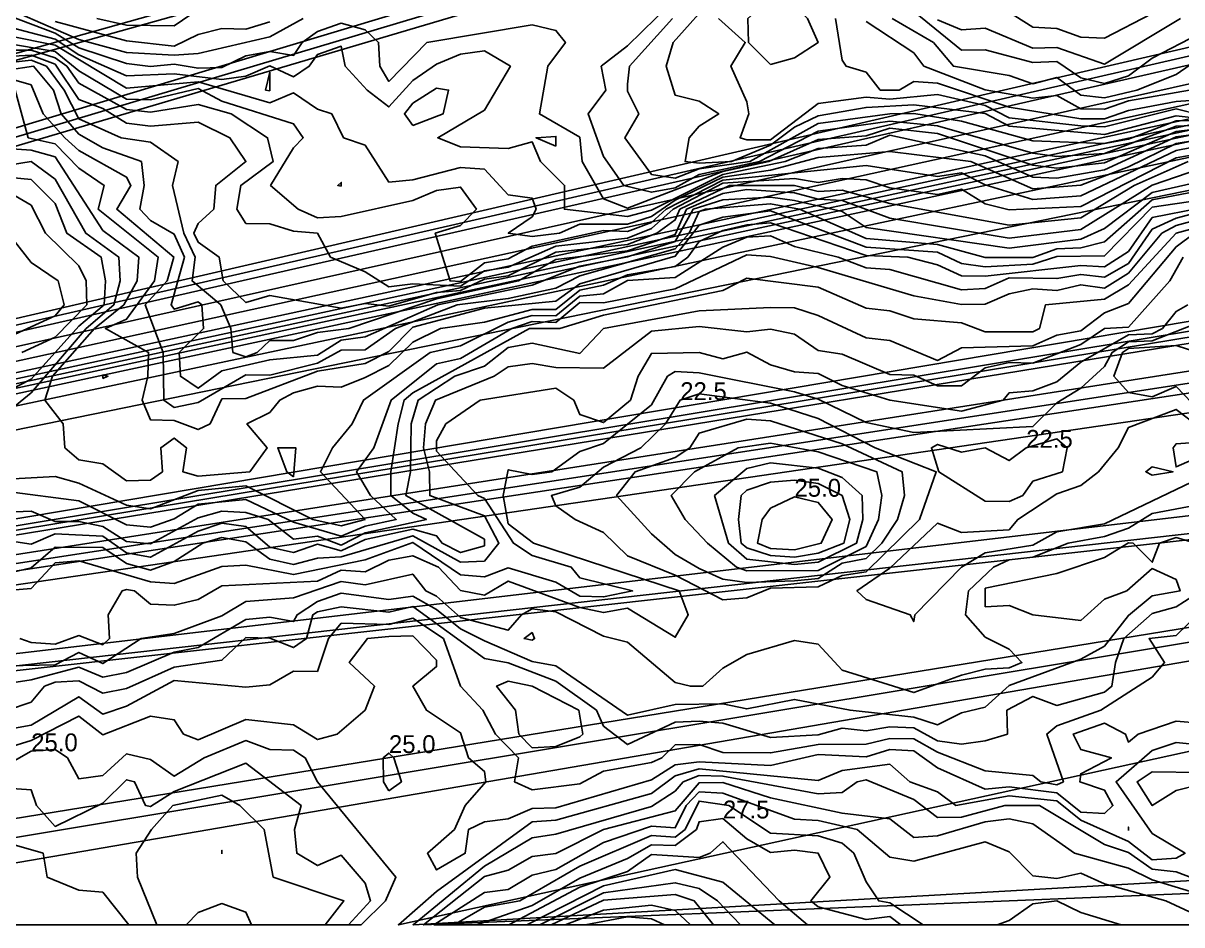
# Model space of a CAD drawing. Header units: metres. Extents: x 304729 to 308942, y 6403920 to 6405836.
# Drawn here: x 305451.3 to 305548.5, y 6404300 to 6404375.6 of the extents above; entities that cross this region are included whole.
import ezdxf

# ---------------------------------------------------------------- set-up
doc = ezdxf.new("R2010")
doc.units = ezdxf.units.M
for name, color, linetype in [('HOJDKURVOR_GRUND', 4, 'Continuous'), ('HOJDKURVOR_STOD', 6, 'Continuous'), ('HOJDKURVOR_TEXT', 2, 'Continuous')]:
    doc.layers.add(name, color=color, linetype=linetype)

msp = doc.modelspace()

# ---------------------------------------------------------------- linework, layer by layer
at = {"layer": 'HOJDKURVOR_GRUND'}
for points in [[(305191.03, 6404300, 9.5), (305680, 6404437.63, 9.5)], [(305228.37, 6404300, 10.5), (305680, 6404435.79, 10.5)], [(305229.3, 6404300, 11), (305680, 6404434.51, 11)], [(305230.17, 6404300, 11.5), (305680, 6404433.23, 11.5)], [(305230.86, 6404300, 12), (305680, 6404403.89, 12)], [(305232.67, 6404300, 13), (305680, 6404401.96, 13)], [(305234.31, 6404300, 13.5), (305680, 6404399.86, 13.5)], [(305235.28, 6404300, 14), (305680, 6404397.59, 14)], [(305236.68, 6404300, 14.5), (305680, 6404395.93, 14.5)], [(305240.76, 6404300, 15.5), (305680, 6404394.95, 15.5)], [(305241.95, 6404300, 16), (305680, 6404394.45, 16)], [(305243.68, 6404300, 16.5), (305680, 6404393.86, 16.5)], [(305245.39, 6404300, 17), (305680, 6404392.14, 17)], [(305552, 6404367.14, 13), (305548, 6404366.97, 13), (305542, 6404364.69, 13), (305538, 6404364.43, 13), (305536, 6404364.72, 13), (305528, 6404367.01, 13), (305524, 6404367.4, 13), (305518, 6404366.54, 13), (305513.06, 6404364, 13), (305508, 6404362.91, 13), (305506, 6404361.79, 13), (305504, 6404361.43, 13), (305501.69, 6404362, 13), (305500, 6404364.42, 13), (305498.69, 6404368, 13), (305500.18, 6404370, 13), (305499.78, 6404372, 13), (305502, 6404373.71, 13), (305508, 6404379.62, 13)], [(305550, 6404378.52, 8.5), (305542, 6404374.35, 8.5), (305540, 6404374.43, 8.5), (305538, 6404375.15, 8.5), (305536, 6404375.28, 8.5), (305532, 6404377.81, 8.5)], [(305474.82, 6404376, 13), (305472, 6404374.46, 13), (305466, 6404373.08, 13), (305464, 6404372.92, 13), (305460, 6404373.16, 13), (305456, 6404374.24, 13), (305448, 6404377.74, 13)], [(305550, 6404367.61, 12), (305548, 6404367.85, 12), (305542, 6404366.27, 12), (305534, 6404366.96, 12), (305532, 6404368.04, 12), (305526, 6404368.76, 12), (305522, 6404368.55, 12), (305518, 6404367.84, 12), (305516, 6404366.88, 12), (305514, 6404365.38, 12), (305510.71, 6404364, 12), (305508, 6404363.87, 12), (305506.83, 6404364, 12), (305507.16, 6404366, 12), (305508, 6404366.96, 12), (305509.65, 6404368, 12), (305508, 6404369.08, 12), (305506, 6404369.57, 12), (305505.25, 6404372, 12), (305505.84, 6404374, 12), (305509.39, 6404378, 12)], [(305514, 6404372.15, 11.5), (305516, 6404372.7, 11.5), (305518, 6404374, 11.5), (305517.1, 6404376, 11.5), (305516, 6404377.1, 11.5), (305514, 6404377.71, 11.5), (305512.09, 6404376, 11.5), (305512.15, 6404374, 11.5), (305514, 6404372.15, 11.5)], [(305550, 6404374.73, 9.5), (305546, 6404372.68, 9.5), (305544, 6404371.18, 9.5), (305542, 6404370.54, 9.5), (305540, 6404371.02, 9.5), (305538, 6404372.4, 9.5), (305536, 6404372.31, 9.5), (305532, 6404373.37, 9.5), (305530, 6404373.36, 9.5), (305524.32, 6404378, 9.5)], [(305554, 6404367.26, 13.5), (305548, 6404366.53, 13.5), (305542, 6404363.9, 13.5), (305538, 6404363.45, 13.5), (305536, 6404363.7, 13.5), (305528, 6404366.36, 13.5), (305524, 6404366.81, 13.5), (305522, 6404366.17, 13.5), (305518, 6404365.86, 13.5), (305513.86, 6404364, 13.5), (305510, 6404363.18, 13.5), (305502, 6404360.1, 13.5), (305500, 6404360.87, 13.5), (305498.2, 6404364, 13.5), (305498, 6404366.05, 13.5), (305494.62, 6404368, 13.5), (305495.33, 6404372, 13.5), (305496.8, 6404374, 13.5), (305496, 6404375, 13.5), (305494, 6404375.47, 13.5), (305485.18, 6404374, 13.5), (305482, 6404370.72, 13.5), (305481.24, 6404372, 13.5), (305481.13, 6404374, 13.5), (305480, 6404375.05, 13.5), (305478, 6404375.61, 13.5), (305476, 6404374.91, 13.5), (305474.73, 6404374, 13.5), (305474, 6404372.91, 13.5), (305472, 6404373.23, 13.5), (305470, 6404372.87, 13.5), (305468, 6404371.9, 13.5), (305466, 6404371.83, 13.5), (305464, 6404372.17, 13.5), (305462, 6404371.98, 13.5), (305460, 6404372.22, 13.5), (305456, 6404373.54, 13.5), (305454, 6404374.76, 13.5), (305448, 6404377.03, 13.5)], [(305466, 6404376.76, 12), (305464, 6404375.38, 12), (305460, 6404375.43, 12), (305457.5, 6404376, 12)], [(305550, 6404367.93, 11.5), (305548, 6404368.42, 11.5), (305542, 6404366.93, 11.5), (305540, 6404366.99, 11.5), (305534, 6404367.66, 11.5), (305532, 6404368.7, 11.5), (305528, 6404369.62, 11.5), (305524, 6404369.25, 11.5), (305522, 6404369.4, 11.5), (305518, 6404368.86, 11.5), (305514, 6404365.82, 11.5), (305512, 6404365.84, 11.5), (305511.44, 6404366, 11.5), (305512.18, 6404368, 11.5), (305512, 6404369, 11.5), (305510.67, 6404372, 11.5), (305511.88, 6404374, 11.5), (305509.64, 6404376, 11.5)], [(305552, 6404369.32, 11), (305548, 6404369.04, 11), (305544, 6404368.3, 11), (305542, 6404367.6, 11), (305540, 6404367.6, 11), (305534, 6404368.58, 11), (305528, 6404370.58, 11), (305526, 6404370.73, 11), (305524.77, 6404370, 11), (305523.2, 6404370, 11), (305522, 6404371.5, 11), (305520.33, 6404372, 11), (305520, 6404372.5, 11), (305519.44, 6404376, 11)], [(305549.11, 6404370, 10.5), (305544, 6404369.09, 10.5), (305542, 6404368.39, 10.5), (305540, 6404368.42, 10.5), (305538, 6404369.54, 10.5), (305536, 6404369.33, 10.5), (305532, 6404370.03, 10.5), (305526.85, 6404372, 10.5), (305526, 6404373.13, 10.5), (305522, 6404375.76, 10.5)], [(305548.38, 6404376, 9), (305542, 6404372.18, 9), (305538, 6404373.56, 9), (305536, 6404373.52, 9), (305532, 6404375.2, 9), (305530, 6404375.05, 9), (305528, 6404375.9, 9)], [(305554, 6404366.89, 14), (305548, 6404366.09, 14), (305542, 6404363.31, 14), (305538, 6404362.62, 14), (305536, 6404362.7, 14), (305532, 6404364.49, 14), (305524, 6404366.21, 14), (305522, 6404365.38, 14), (305518, 6404365.1, 14), (305515.21, 6404364, 14), (305510, 6404362.93, 14), (305504, 6404359.93, 14), (305502, 6404359.4, 14), (305496.71, 6404360, 14), (305496.73, 6404362, 14), (305494.71, 6404364, 14), (305494, 6404365.67, 14), (305492, 6404365.09, 14), (305488, 6404365.25, 14), (305486.09, 6404366, 14), (305490, 6404368.32, 14), (305492.18, 6404372, 14), (305490, 6404373.28, 14), (305488, 6404373, 14), (305486, 6404372.18, 14), (305484, 6404370.81, 14), (305482, 6404368.59, 14), (305480.18, 6404370, 14), (305478.34, 6404372, 14), (305478, 6404373.67, 14), (305476, 6404372.97, 14), (305475.32, 6404372, 14), (305474, 6404371.12, 14), (305472, 6404372.02, 14), (305470, 6404371.17, 14), (305468, 6404370.9, 14), (305464, 6404371.36, 14), (305460, 6404371.2, 14), (305456, 6404372.96, 14), (305454, 6404374.27, 14), (305450, 6404375.34, 14)], [(305554, 6404366.51, 14.5), (305548, 6404365.52, 14.5), (305544, 6404363.55, 14.5), (305540, 6404362.02, 14.5), (305536, 6404361.72, 14.5), (305530.78, 6404364, 14.5), (305524, 6404364.84, 14.5), (305518, 6404364.34, 14.5), (305514, 6404363.28, 14.5), (305510, 6404362.69, 14.5), (305506, 6404360.78, 14.5), (305504, 6404359.41, 14.5), (305502, 6404358.76, 14.5), (305498, 6404358.76, 14.5), (305496.29, 6404358, 14.5), (305494, 6404357.71, 14.5), (305492, 6404358, 14.5), (305494, 6404359.38, 14.5), (305494.33, 6404360, 14.5), (305494, 6404360.94, 14.5), (305492, 6404361.22, 14.5), (305490, 6404363.38, 14.5), (305488, 6404363.52, 14.5), (305484, 6404362.46, 14.5), (305482, 6404362.28, 14.5), (305480, 6404365.38, 14.5), (305478.2, 6404366, 14.5), (305477.2, 6404368, 14.5), (305476, 6404368.41, 14.5), (305474, 6404369.77, 14.5), (305472, 6404368.93, 14.5), (305466, 6404370.69, 14.5), (305460, 6404370.15, 14.5), (305454, 6404373.77, 14.5), (305450, 6404374.59, 14.5)], [(305248.47, 6404300, 18), (305680, 6404372.64, 18)], [(305556, 6404365.73, 15.5), (305548, 6404364.32, 15.5), (305540, 6404360.25, 15.5), (305534, 6404359.97, 15.5), (305532, 6404360.45, 15.5), (305530, 6404361.69, 15.5), (305528, 6404361.25, 15.5), (305524, 6404361.79, 15.5), (305522, 6404362.46, 15.5), (305520, 6404362.58, 15.5), (305518, 6404362.25, 15.5), (305516, 6404362.59, 15.5), (305510, 6404362.2, 15.5), (305505.82, 6404360, 15.5), (305504, 6404358.38, 15.5), (305502, 6404357.58, 15.5), (305496, 6404356.92, 15.5), (305492, 6404355.14, 15.5), (305490, 6404354.83, 15.5), (305488, 6404353.57, 15.5), (305484, 6404353.74, 15.5), (305482, 6404353.49, 15.5), (305480, 6404354.76, 15.5), (305477.11, 6404356, 15.5), (305476, 6404358, 15.5), (305474, 6404358.17, 15.5), (305472, 6404358.79, 15.5), (305470, 6404358.82, 15.5), (305469.25, 6404360, 15.5), (305469.58, 6404362, 15.5), (305472.28, 6404364, 15.5), (305471.82, 6404366, 15.5), (305468.78, 6404368, 15.5), (305466, 6404368.8, 15.5), (305462, 6404368.15, 15.5), (305460, 6404368.37, 15.5), (305456, 6404370.58, 15.5), (305454.99, 6404372, 15.5), (305454, 6404372.71, 15.5), (305452, 6404373.34, 15.5), (305450, 6404373.35, 15.5)], [(305549, 6404364, 16), (305544.49, 6404362, 16), (305540, 6404359.29, 16), (305534, 6404358.68, 16), (305524, 6404360.49, 16), (305520, 6404361.62, 16), (305518, 6404361.5, 16), (305516, 6404362.01, 16), (305510.56, 6404362, 16), (305506.39, 6404360, 16), (305506, 6404359.11, 16), (305504.47, 6404358, 16), (305502, 6404357.06, 16), (305496, 6404356.41, 16), (305492, 6404354.43, 16), (305490, 6404354.14, 16), (305488, 6404353.2, 16), (305486, 6404353.03, 16), (305482, 6404351.87, 16), (305480, 6404352.11, 16), (305478, 6404351.71, 16), (305472, 6404352.76, 16), (305470, 6404352.18, 16), (305468.1, 6404354, 16), (305467.76, 6404356, 16), (305466, 6404357.24, 16), (305465.63, 6404358, 16), (305466, 6404358.81, 16), (305467.31, 6404360, 16), (305467.48, 6404362, 16), (305470, 6404364, 16), (305468.67, 6404366, 16), (305466, 6404367.31, 16), (305462, 6404366.98, 16), (305460, 6404367.22, 16), (305458, 6404368.45, 16), (305456, 6404369.21, 16), (305454, 6404372.18, 16), (305452, 6404372.92, 16), (305450, 6404372.81, 16)], [(305550, 6404363.39, 16.5), (305546, 6404362.03, 16.5), (305540, 6404358.3, 16.5), (305534, 6404357.59, 16.5), (305524, 6404359.27, 16.5), (305520, 6404360.75, 16.5), (305518, 6404360.85, 16.5), (305516, 6404361.38, 16.5), (305512, 6404361.65, 16.5), (305510, 6404361.34, 16.5), (305506.95, 6404360, 16.5), (305506, 6404357.9, 16.5), (305502, 6404356.53, 16.5), (305496, 6404355.78, 16.5), (305492.85, 6404354, 16.5), (305486, 6404352.5, 16.5), (305478.64, 6404350, 16.5), (305476, 6404349.66, 16.5), (305474, 6404349, 16.5), (305472, 6404349, 16.5), (305470.96, 6404348, 16.5), (305470, 6404347.63, 16.5), (305468.91, 6404348, 16.5), (305468.73, 6404350, 16.5), (305467.9, 6404352, 16.5), (305465.5, 6404354, 16.5), (305465.75, 6404356, 16.5), (305464.8, 6404358, 16.5), (305463.86, 6404362, 16.5), (305464.33, 6404364, 16.5), (305462, 6404365.62, 16.5), (305459.55, 6404366, 16.5), (305456, 6404367.59, 16.5), (305454.78, 6404370, 16.5), (305453.28, 6404372, 16.5), (305452, 6404372.5, 16.5), (305450, 6404372.28, 16.5)], [(305552, 6404362.78, 17), (305546, 6404361.41, 17), (305542, 6404358.4, 17), (305540, 6404357.49, 17), (305534, 6404356.74, 17), (305522, 6404358.47, 17), (305520, 6404359.81, 17), (305516, 6404360.75, 17), (305514, 6404361.02, 17), (305510, 6404360.79, 17), (305507.52, 6404360, 17), (305506, 6404357.29, 17), (305502, 6404356.01, 17), (305498, 6404355.24, 17), (305494, 6404353.65, 17), (305486.1, 6404352, 17), (305480, 6404349.32, 17), (305478, 6404349.02, 17), (305476, 6404347.78, 17), (305472, 6404347.38, 17), (305468, 6404346.46, 17), (305466, 6404345, 17), (305464.52, 6404346, 17), (305464.42, 6404348, 17), (305466.46, 6404350, 17), (305466.32, 6404352, 17), (305466, 6404352.24, 17), (305464, 6404351.62, 17), (305463.73, 6404352, 17), (305464.87, 6404356, 17), (305464, 6404357.92, 17), (305462, 6404359.06, 17), (305461.12, 6404360, 17), (305461.47, 6404362, 17), (305461.25, 6404364, 17), (305458, 6404365.15, 17), (305456, 6404366.31, 17), (305454.52, 6404368, 17), (305453.88, 6404370, 17), (305452.2, 6404372, 17), (305450, 6404371.66, 17)], [(305249.07, 6404300, 18.5), (305680, 6404371.51, 18.5)], [(305249.67, 6404300, 19), (305680, 6404370.84, 19)], [(305472, 6404369.94, 14), (305471.65, 6404370, 14), (305472, 6404371.5, 14), (305472, 6404369.94, 14)], [(305250.72, 6404300, 19.5), (305680, 6404370.16, 19.5)], [(305550, 6404360.78, 18), (305546, 6404360.18, 18), (305542, 6404356.09, 18), (305538, 6404356.03, 18), (305536, 6404355.41, 18), (305532, 6404355.18, 18), (305530, 6404355.46, 18), (305528, 6404356.41, 18), (305522, 6404356.84, 18), (305514, 6404359.86, 18), (305510, 6404359.35, 18), (305508, 6404358.67, 18), (305506, 6404356.07, 18), (305498, 6404353.75, 18), (305496, 6404352.3, 18), (305490, 6404351.72, 18), (305484, 6404350.13, 18), (305482, 6404348.08, 18), (305480, 6404347.08, 18), (305476, 6404346.43, 18), (305470, 6404344.13, 18), (305468, 6404344.1, 18), (305467, 6404342, 18), (305466, 6404341.53, 18), (305464, 6404342.3, 18), (305462, 6404342.35, 18), (305461.3, 6404344, 18), (305461.79, 6404346, 18), (305461.85, 6404348, 18), (305458.23, 6404350, 18), (305460, 6404350.78, 18), (305462.34, 6404354, 18), (305462.64, 6404356, 18), (305457.63, 6404360, 18), (305458.11, 6404362, 18), (305456, 6404363.46, 18), (305454, 6404365.5, 18), (305451.76, 6404366, 18), (305450.67, 6404370, 18)], [(305484, 6404367.03, 14.5), (305486.54, 6404368, 14.5), (305487, 6404370, 14.5), (305486, 6404370.16, 14.5), (305484, 6404368.9, 14.5), (305483.29, 6404368, 14.5), (305484, 6404367.03, 14.5)], [(305518, 6404370, 11), (305518, 6404370, 11)], [(305496, 6404365.29, 14), (305496, 6404366.12, 14), (305494.33, 6404366, 14), (305496, 6404365.29, 14)], [(305253.66, 6404300, 20.5), (305680, 6404365.55, 20.5)], [(305550, 6404360.1, 18.5), (305546, 6404359.31, 18.5), (305544, 6404356.47, 18.5), (305542, 6404355.19, 18.5), (305540, 6404355.29, 18.5), (305532, 6404354.39, 18.5), (305530, 6404354.42, 18.5), (305528, 6404355.34, 18.5), (305525.5, 6404356, 18.5), (305522, 6404356.14, 18.5), (305514, 6404358.87, 18.5), (305512, 6404358.69, 18.5), (305510, 6404358.22, 18.5), (305508, 6404357.3, 18.5), (305507.06, 6404356, 18.5), (305506, 6404355.2, 18.5), (305502, 6404354.52, 18.5), (305500, 6404353.63, 18.5), (305498, 6404353.23, 18.5), (305496, 6404351.61, 18.5), (305494, 6404351.59, 18.5), (305490, 6404350.54, 18.5), (305486.32, 6404350, 18.5), (305484, 6404348.87, 18.5), (305482, 6404346.91, 18.5), (305480, 6404345.89, 18.5), (305478, 6404345.1, 18.5), (305476, 6404345.16, 18.5), (305474, 6404344.62, 18.5), (305472.84, 6404344, 18.5), (305472, 6404342.95, 18.5), (305470.09, 6404342, 18.5), (305471.78, 6404340, 18.5), (305470.33, 6404338, 18.5), (305466, 6404337.62, 18.5), (305464.72, 6404338, 18.5), (305465.02, 6404340, 18.5), (305464, 6404340.82, 18.5), (305462.86, 6404340, 18.5), (305463, 6404338, 18.5), (305462, 6404337.28, 18.5), (305460, 6404337.22, 18.5), (305458, 6404338.67, 18.5), (305456, 6404339, 18.5), (305454.83, 6404340, 18.5), (305454.69, 6404342, 18.5), (305453.14, 6404344, 18.5), (305453.79, 6404346, 18.5), (305457.32, 6404350, 18.5), (305459.77, 6404352, 18.5), (305460.9, 6404354, 18.5), (305461.02, 6404356, 18.5), (305458, 6404358.23, 18.5), (305454, 6404364.41, 18.5), (305452, 6404364.96, 18.5), (305450, 6404365.09, 18.5)], [(305255.12, 6404300, 21), (305680, 6404364.47, 21)], [(305450, 6404342.97, 19), (305452, 6404344.6, 19), (305456.6, 6404350, 19), (305458.94, 6404352, 19), (305459.46, 6404354, 19), (305459.34, 6404356, 19), (305456.59, 6404358, 19), (305454, 6404362.52, 19), (305452, 6404364, 19), (305448, 6404363.38, 19)], [(305256.35, 6404300, 21.5), (305680, 6404362.13, 21.5)], [(305450, 6404344.71, 19.5), (305452, 6404345.75, 19.5), (305456, 6404350.2, 19.5), (305458.12, 6404352, 19.5), (305458.24, 6404354, 19.5), (305457.86, 6404356, 19.5), (305455, 6404358, 19.5), (305454, 6404360.5, 19.5), (305452, 6404362.51, 19.5), (305450, 6404362.7, 19.5)], [(305478, 6404361.94, 14.5), (305477.71, 6404362, 14.5), (305478, 6404362.25, 14.5), (305478, 6404361.94, 14.5)], [(305552, 6404360.31, 19), (305548, 6404359.25, 19), (305546, 6404358.33, 19), (305544, 6404355.45, 19), (305542, 6404354.3, 19), (305540, 6404354.54, 19), (305538, 6404354.19, 19), (305534, 6404354.25, 19), (305532, 6404353.35, 19), (305530, 6404353.26, 19), (305524, 6404354.94, 19), (305522, 6404355.08, 19), (305519.67, 6404356, 19), (305516, 6404356.87, 19), (305514, 6404357.79, 19), (305512, 6404357.67, 19), (305510, 6404356.82, 19), (305506, 6404354.29, 19), (305502, 6404354.02, 19), (305500, 6404352.9, 19), (305498, 6404352.72, 19), (305496, 6404351.07, 19), (305494, 6404351.09, 19), (305492, 6404350.54, 19), (305488, 6404348.55, 19), (305485.45, 6404348, 19), (305479.87, 6404344, 19), (305478.91, 6404342, 19), (305477.27, 6404340, 19), (305476.26, 6404338, 19), (305480, 6404334, 19), (305478, 6404333.45, 19), (305475.62, 6404334, 19), (305470, 6404336.81, 19), (305466, 6404336.43, 19), (305462, 6404334.89, 19), (305460, 6404335.2, 19), (305456, 6404337.03, 19), (305454, 6404337.6, 19), (305450, 6404337.37, 19)], [(305552, 6404359.72, 19.5), (305548, 6404358.63, 19.5), (305546.79, 6404358, 19.5), (305544, 6404354.65, 19.5), (305542, 6404353.39, 19.5), (305540, 6404353.67, 19.5), (305538, 6404353.18, 19.5), (305536, 6404353.34, 19.5), (305534, 6404352.92, 19.5), (305532, 6404352.05, 19.5), (305530, 6404352.02, 19.5), (305526, 6404352.75, 19.5), (305518, 6404355.13, 19.5), (305514, 6404356.04, 19.5), (305512, 6404356.18, 19.5), (305506, 6404353.33, 19.5), (305500, 6404352.16, 19.5), (305498, 6404352.2, 19.5), (305496, 6404350.52, 19.5), (305494, 6404350.58, 19.5), (305492.3, 6404350, 19.5), (305488, 6404347.5, 19.5), (305486, 6404347.03, 19.5), (305482.19, 6404344, 19.5), (305480.74, 6404340, 19.5), (305479.28, 6404338, 19.5), (305480.46, 6404336, 19.5), (305482.61, 6404334, 19.5), (305480, 6404333.43, 19.5), (305478, 6404332.6, 19.5), (305474, 6404333.77, 19.5), (305470, 6404335.67, 19.5), (305466, 6404335.27, 19.5), (305464, 6404334.04, 19.5), (305462, 6404333.35, 19.5), (305460, 6404333.53, 19.5), (305456, 6404335.56, 19.5), (305450, 6404336.35, 19.5)], [(305447.27, 6404348, 20.5), (305454, 6404351.08, 20.5), (305454.77, 6404352, 20.5), (305454.26, 6404354, 20.5), (305452, 6404355.55, 20.5), (305450, 6404358.1, 20.5)], [(305549.53, 6404358, 20.5), (305548, 6404356.86, 20.5), (305544, 6404352.1, 20.5), (305542, 6404351.33, 20.5), (305540, 6404349.82, 20.5), (305538, 6404349.44, 20.5), (305536, 6404348.55, 20.5), (305530, 6404348.38, 20.5), (305528, 6404347.33, 20.5), (305524, 6404349, 20.5), (305522, 6404349.21, 20.5), (305518, 6404351.11, 20.5), (305516, 6404351.74, 20.5), (305514, 6404351.78, 20.5), (305508, 6404351.48, 20.5), (305500, 6404350.02, 20.5), (305498, 6404347.92, 20.5), (305494, 6404348.77, 20.5), (305492, 6404348.41, 20.5), (305490, 6404346.84, 20.5), (305487.53, 6404346, 20.5), (305484.46, 6404344, 20.5), (305483.87, 6404342, 20.5), (305483.8, 6404338, 20.5), (305483.42, 6404336, 20.5), (305490, 6404332.33, 20.5), (305490, 6404331.79, 20.5), (305488, 6404331.22, 20.5), (305486.45, 6404332, 20.5), (305486, 6404332.62, 20.5), (305484, 6404333.17, 20.5), (305480, 6404332.3, 20.5), (305478, 6404331.36, 20.5), (305476, 6404331.91, 20.5), (305474, 6404331.23, 20.5), (305472, 6404331.68, 20.5), (305470, 6404333.41, 20.5), (305468, 6404333.67, 20.5), (305466, 6404333.01, 20.5), (305462, 6404330.82, 20.5), (305460, 6404331.2, 20.5), (305458, 6404332.6, 20.5), (305454, 6404332.79, 20.5), (305452, 6404331.92, 20.5), (305450, 6404332.24, 20.5)], [(305548.58, 6404356, 21), (305547.47, 6404354, 21), (305544, 6404350.12, 21), (305542, 6404350, 21), (305540, 6404348.67, 21), (305536, 6404347.11, 21), (305534, 6404347.15, 21), (305532, 6404346.72, 21), (305530, 6404345.21, 21), (305528, 6404345.19, 21), (305526, 6404346.08, 21), (305524, 6404346.14, 21), (305520, 6404347.85, 21), (305518, 6404348.15, 21), (305516, 6404349.54, 21), (305514, 6404349.95, 21), (305512, 6404349.73, 21), (305508, 6404350.18, 21), (305504, 6404349.78, 21), (305500, 6404346.68, 21), (305496, 6404346.73, 21), (305494, 6404347.06, 21), (305492, 6404346.78, 21), (305490.83, 6404346, 21), (305485.91, 6404344, 21), (305485.07, 6404342, 21), (305484.9, 6404340, 21), (305485.4, 6404338, 21), (305485.42, 6404336, 21), (305490, 6404334.29, 21), (305491.22, 6404332, 21), (305490, 6404330.49, 21), (305488, 6404330.41, 21), (305484, 6404332.62, 21), (305478, 6404330.86, 21), (305476, 6404330.76, 21), (305474, 6404330.22, 21), (305472, 6404330.67, 21), (305470, 6404332.13, 21), (305468, 6404332.48, 21), (305466.4, 6404332, 21), (305464, 6404330.48, 21), (305462, 6404329.73, 21), (305460, 6404330.3, 21), (305458, 6404331.63, 21), (305454, 6404331.68, 21), (305452, 6404329.93, 21), (305450, 6404329.46, 21)], [(305548.97, 6404352, 21.5), (305548, 6404351.44, 21.5), (305546.85, 6404350, 21.5), (305546, 6404349.57, 21.5), (305544, 6404349.47, 21.5), (305540, 6404347.19, 21.5), (305538, 6404345.53, 21.5), (305536, 6404344.77, 21.5), (305534, 6404344.6, 21.5), (305533.5, 6404344, 21.5), (305530, 6404343.08, 21.5), (305524, 6404344, 21.5), (305520, 6404345.22, 21.5), (305518, 6404346.22, 21.5), (305516, 6404346.37, 21.5), (305514, 6404346.96, 21.5), (305512, 6404348.03, 21.5), (305510, 6404347.45, 21.5), (305508, 6404348, 21.5), (305504, 6404347.92, 21.5), (305502.89, 6404346, 21.5), (305502.24, 6404344, 21.5), (305500, 6404342.12, 21.5), (305498, 6404342.8, 21.5), (305497.49, 6404344, 21.5), (305496, 6404345, 21.5), (305489.65, 6404344, 21.5), (305486.77, 6404342, 21.5), (305486, 6404340.59, 21.5), (305486, 6404339.72, 21.5), (305489.45, 6404336, 21.5), (305490, 6404335.74, 21.5), (305492.43, 6404332, 21.5), (305494, 6404330.97, 21.5), (305497.28, 6404330, 21.5), (305498, 6404329.1, 21.5), (305502.43, 6404328, 21.5), (305500, 6404327.5, 21.5), (305498, 6404327.56, 21.5), (305496, 6404328.74, 21.5), (305492, 6404329.95, 21.5), (305490, 6404329.17, 21.5), (305488, 6404329.34, 21.5), (305484, 6404332.07, 21.5), (305480, 6404330.6, 21.5), (305474, 6404329.37, 21.5), (305470, 6404330.16, 21.5), (305468, 6404330.06, 21.5), (305464, 6404328.62, 21.5), (305462, 6404328.77, 21.5), (305456, 6404330.52, 21.5), (305454, 6404330.35, 21.5), (305452, 6404328.21, 21.5), (305450, 6404328.03, 21.5)], [(305550, 6404350.54, 22), (305546, 6404348.98, 22), (305544, 6404348.9, 22), (305542.64, 6404348, 22), (305542, 6404346.83, 22), (305540, 6404345, 22), (305538, 6404343.78, 22), (305536, 6404341.78, 22), (305526, 6404341.29, 22), (305522, 6404342.11, 22), (305518, 6404344.09, 22), (305516, 6404344.7, 22), (305508, 6404346.28, 22), (305506, 6404346.41, 22), (305505.35, 6404346, 22), (305504, 6404343.61, 22), (305500, 6404340.37, 22), (305498, 6404339.68, 22), (305495.67, 6404338, 22), (305494, 6404337.76, 22), (305492, 6404338.16, 22), (305491.58, 6404336, 22), (305492, 6404333.64, 22), (305494.11, 6404332, 22), (305506.32, 6404328, 22), (305507.1, 6404326, 22), (305506, 6404324.12, 22), (305502, 6404326.55, 22), (305500, 6404326.18, 22), (305498, 6404326.61, 22), (305492, 6404328.82, 22), (305490, 6404327.65, 22), (305488, 6404328.03, 22), (305486.15, 6404330, 22), (305484, 6404330.95, 22), (305482, 6404330.58, 22), (305480, 6404329.61, 22), (305478, 6404329.75, 22), (305476, 6404328.83, 22), (305468, 6404328.42, 22), (305466, 6404327.28, 22), (305464, 6404326.8, 22), (305462, 6404326.89, 22), (305460.67, 6404328, 22), (305460, 6404328.11, 22), (305459.64, 6404328, 22), (305458.47, 6404326, 22), (305458.58, 6404324, 22), (305458, 6404323.48, 22), (305456, 6404324.25, 22), (305454, 6404323.53, 22), (305452, 6404323.68, 22), (305451.05, 6404324, 22)], [(305257.24, 6404300, 22), (305680, 6404349.7, 22)], [(305259.7, 6404300, 23), (305680, 6404346.91, 23)], [(305395.88, 6404300, 23.5), (305680, 6404346.25, 23.5)], [(305406.65, 6404300, 24), (305680, 6404345.48, 24)], [(305458, 6404345.82, 18.5), (305458.44, 6404346, 18.5), (305458, 6404346.12, 18.5), (305458, 6404345.82, 18.5)], [(305420.48, 6404300, 24.5), (305680, 6404344.64, 24.5)], [(305550, 6404337.45, 22), (305542, 6404333.62, 22), (305538, 6404332.96, 22), (305536, 6404331.84, 22), (305532, 6404331.19, 22), (305530, 6404330, 22), (305526.1, 6404326, 22), (305526, 6404325.43, 22), (305525.71, 6404326, 22), (305522, 6404327.29, 22), (305521.24, 6404328, 22), (305524, 6404329.91, 22), (305528, 6404333.67, 22), (305530, 6404332.9, 22), (305534, 6404333.13, 22), (305534.72, 6404334, 22), (305538, 6404336.13, 22), (305540, 6404336.83, 22), (305541.5, 6404338, 22), (305543.15, 6404340, 22), (305544, 6404341.7, 22), (305548, 6404343.22, 22), (305550, 6404341.7, 22)], [(305508, 6404329.89, 23), (305510, 6404329, 23), (305512, 6404328.72, 23), (305516, 6404328.85, 23), (305518, 6404329.03, 23), (305520, 6404330.34, 23), (305522, 6404330.71, 23), (305523.34, 6404332, 23), (305524.64, 6404334, 23), (305525.23, 6404336, 23), (305525.03, 6404338, 23), (305520, 6404340.34, 23), (305514, 6404342.26, 23), (305512, 6404342.39, 23), (305508, 6404341.22, 23), (305507.22, 6404340, 23), (305506, 6404339.2, 23), (305502.64, 6404338, 23), (305501.09, 6404336, 23), (305504, 6404332.79, 23), (305506, 6404331.05, 23), (305508, 6404329.89, 23)], [(305474, 6404337.56, 18.5), (305473.43, 6404338, 18.5), (305472.67, 6404340, 18.5), (305474.19, 6404340, 18.5), (305474, 6404337.56, 18.5)], [(305512, 6404329.69, 23.5), (305518, 6404329.7, 23.5), (305522, 6404331.73, 23.5), (305523.06, 6404334, 23.5), (305523.32, 6404336, 23.5), (305522.9, 6404338, 23.5), (305518, 6404339.65, 23.5), (305514, 6404340.39, 23.5), (305511.29, 6404340, 23.5), (305507.62, 6404338, 23.5), (305505.67, 6404336, 23.5), (305506.85, 6404334, 23.5), (305508.71, 6404332, 23.5), (305511.14, 6404330, 23.5), (305512, 6404329.69, 23.5)], [(305550, 6404339.28, 21.5), (305548, 6404338.4, 21.5), (305547.75, 6404340, 21.5), (305548, 6404340.33, 21.5), (305550, 6404340.47, 21.5)], [(305512, 6404330.65, 24), (305516, 6404330.21, 24), (305518, 6404330.42, 24), (305521.2, 6404332, 24), (305521.72, 6404334, 24), (305521.69, 6404336, 24), (305520, 6404337.52, 24), (305518, 6404338.3, 24), (305514, 6404338.73, 24), (305512, 6404338.27, 24), (305509.31, 6404336, 24), (305510.46, 6404332, 24), (305512, 6404330.65, 24)], [(305546, 6404337.7, 21.5), (305545.46, 6404338, 21.5), (305546, 6404338.4, 21.5), (305547.75, 6404338, 21.5), (305546, 6404337.7, 21.5)], [(305512, 6404331.6, 24.5), (305514, 6404330.96, 24.5), (305516, 6404330.83, 24.5), (305518, 6404331.16, 24.5), (305520.13, 6404332, 24.5), (305520.65, 6404334, 24.5), (305520, 6404336, 24.5), (305518, 6404337, 24.5), (305516, 6404337.3, 24.5), (305514, 6404337.11, 24.5), (305512, 6404336.46, 24.5), (305511.52, 6404336, 24.5), (305511.32, 6404334, 24.5), (305511.54, 6404332, 24.5), (305512, 6404331.6, 24.5)], [(305549.64, 6404332, 23), (305548, 6404332.47, 23), (305546.62, 6404332, 23), (305546, 6404330.4, 23), (305544.4, 6404332, 23), (305544, 6404332.02, 23), (305542, 6404330.79, 23), (305538, 6404329.47, 23), (305532, 6404328.22, 23), (305532, 6404326.67, 23), (305534, 6404326.78, 23), (305536, 6404326, 23), (305540, 6404325.53, 23), (305542, 6404327.3, 23), (305543.88, 6404328, 23), (305546, 6404329.87, 23), (305548, 6404328.95, 23), (305548.34, 6404328, 23), (305546, 6404327.59, 23), (305544, 6404325.94, 23), (305542, 6404323.37, 23), (305540, 6404322.27, 23), (305534, 6404320.06, 23), (305532, 6404318.26, 23), (305530, 6404317.79, 23), (305528, 6404316.76, 23), (305526, 6404317.42, 23), (305520.67, 6404318, 23), (305516, 6404318.9, 23), (305512, 6404318.11, 23), (305510, 6404318.53, 23), (305506, 6404318.49, 23), (305502, 6404317.57, 23), (305496, 6404321.71, 23), (305494, 6404322.07, 23), (305490, 6404323.82, 23), (305488, 6404324.82, 23), (305486, 6404326.44, 23), (305484, 6404327.55, 23), (305482, 6404327.28, 23), (305478, 6404327.8, 23), (305476, 6404327.11, 23), (305474.31, 6404326, 23), (305474, 6404325.43, 23), (305472, 6404325.79, 23), (305470, 6404325.61, 23), (305466, 6404323.26, 23), (305464, 6404322.87, 23), (305460, 6404321.16, 23), (305458, 6404320.77, 23), (305456, 6404321.62, 23), (305452, 6404320.54, 23), (305448, 6404319.92, 23)], [(305550.11, 6404328, 23.5), (305548, 6404326.68, 23.5), (305546, 6404326.12, 23.5), (305543.61, 6404324, 23.5), (305542.91, 6404322, 23.5), (305542.62, 6404320, 23.5), (305542, 6404319.5, 23.5), (305538, 6404318.4, 23.5), (305536, 6404319.15, 23.5), (305533.8, 6404318, 23.5), (305533.86, 6404316, 23.5), (305532, 6404315.42, 23.5), (305530, 6404315.16, 23.5), (305528, 6404315.44, 23.5), (305526, 6404316.53, 23.5), (305524, 6404316.59, 23.5), (305522, 6404316.28, 23.5), (305520, 6404316.48, 23.5), (305518, 6404315.93, 23.5), (305514, 6404315.71, 23.5), (305510, 6404316.9, 23.5), (305508, 6404317.08, 23.5), (305506, 6404316.99, 23.5), (305502, 6404315.12, 23.5), (305500, 6404316.67, 23.5), (305499.41, 6404318, 23.5), (305496, 6404320.42, 23.5), (305492, 6404321.97, 23.5), (305490, 6404322.33, 23.5), (305484, 6404326.69, 23.5), (305482, 6404326.21, 23.5), (305478, 6404326.67, 23.5), (305476, 6404326.26, 23.5), (305475.61, 6404326, 23.5), (305475.08, 6404324, 23.5), (305474, 6404323.25, 23.5), (305472, 6404324.04, 23.5), (305470, 6404324.09, 23.5), (305468, 6404322.19, 23.5), (305464, 6404321.62, 23.5), (305460, 6404319.82, 23.5), (305458, 6404319.43, 23.5), (305456, 6404320.45, 23.5), (305454, 6404320.35, 23.5), (305453.13, 6404320, 23.5), (305452, 6404318.68, 23.5), (305448, 6404317.34, 23.5)], [(305550, 6404326.18, 24), (305548, 6404324.27, 24), (305545.74, 6404324, 24), (305547.04, 6404322, 24), (305546, 6404320.78, 24), (305541.68, 6404318, 24), (305538, 6404316.69, 24), (305537.15, 6404316, 24), (305538.55, 6404312, 24), (305538, 6404311.73, 24), (305536.67, 6404312, 24), (305536, 6404312.53, 24), (305532, 6404312.91, 24), (305528, 6404314.47, 24), (305526, 6404315.6, 24), (305524, 6404315.63, 24), (305522, 6404315.14, 24), (305518, 6404315.11, 24), (305514, 6404314.42, 24), (305510, 6404314.45, 24), (305508, 6404315.11, 24), (305506, 6404315.09, 24), (305504.88, 6404314, 24), (305504, 6404313.6, 24), (305500, 6404312.88, 24), (305498, 6404311.83, 24), (305494, 6404311.32, 24), (305492.52, 6404312, 24), (305492.86, 6404314, 24), (305490.94, 6404316, 24), (305489.88, 6404318, 24), (305488, 6404320, 24), (305486.56, 6404324, 24), (305484, 6404325.71, 24), (305482, 6404325.19, 24), (305478, 6404325.3, 24), (305476.94, 6404324, 24), (305476, 6404321.25, 24), (305474, 6404321.26, 24), (305472, 6404320.13, 24), (305470, 6404319.93, 24), (305464, 6404320.49, 24), (305460, 6404318.33, 24), (305458, 6404317.66, 24), (305456, 6404319.13, 24), (305452, 6404316.74, 24), (305447.8, 6404316, 24)], [(305550, 6404316.91, 24.5), (305548, 6404317.07, 24.5), (305544.83, 6404316, 24.5), (305544, 6404315.33, 24.5), (305543.75, 6404316, 24.5), (305542, 6404316.9, 24.5), (305539.37, 6404316, 24.5), (305540, 6404314.71, 24.5), (305542.57, 6404314, 24.5), (305540, 6404312.67, 24.5), (305539.92, 6404312, 24.5), (305542, 6404311.28, 24.5), (305542.7, 6404310, 24.5), (305542, 6404309.34, 24.5), (305540, 6404309.46, 24.5), (305538, 6404311.06, 24.5), (305534, 6404311.57, 24.5), (305532, 6404311.38, 24.5), (305528, 6404313.16, 24.5), (305526, 6404314.59, 24.5), (305524, 6404314.69, 24.5), (305522, 6404314.08, 24.5), (305518, 6404314.28, 24.5), (305514, 6404313.37, 24.5), (305508, 6404313.67, 24.5), (305506, 6404313.41, 24.5), (305504, 6404312.17, 24.5), (305496, 6404309.8, 24.5), (305494, 6404309.75, 24.5), (305492, 6404308.89, 24.5), (305490, 6404308.65, 24.5), (305488.67, 6404308, 24.5), (305488.4, 6404306, 24.5), (305486, 6404304.6, 24.5), (305485.22, 6404306, 24.5), (305487.5, 6404308, 24.5), (305488.39, 6404310, 24.5), (305490.13, 6404312, 24.5), (305490, 6404312.86, 24.5), (305488.67, 6404314, 24.5), (305488, 6404316.11, 24.5), (305485.16, 6404318, 24.5), (305484, 6404320, 24.5), (305486, 6404321.65, 24.5), (305486, 6404322.19, 24.5), (305484, 6404324.24, 24.5), (305482, 6404324.18, 24.5), (305480.2, 6404324, 24.5), (305478.67, 6404322, 24.5), (305480.8, 6404320, 24.5), (305480, 6404318, 24.5), (305477.67, 6404316, 24.5), (305476, 6404315.53, 24.5), (305474, 6404316.76, 24.5), (305470, 6404317.21, 24.5), (305466, 6404315.51, 24.5), (305464.78, 6404316, 24.5), (305464, 6404317.2, 24.5), (305462, 6404317.5, 24.5), (305458, 6404315.93, 24.5), (305456, 6404317.5, 24.5), (305452, 6404315.45, 24.5), (305448, 6404314.22, 24.5)], [(305494, 6404314.84, 24), (305496, 6404314.95, 24), (305498, 6404315.76, 24), (305498.26, 6404316, 24), (305497.91, 6404318, 24), (305494, 6404320.02, 24), (305492, 6404320.43, 24), (305491.03, 6404320, 24), (305492.6, 6404318, 24), (305492.9, 6404316, 24), (305494, 6404314.84, 24)], [(305478.62, 6404300, 25.5), (305480.44, 6404302, 25.5), (305480, 6404303.48, 25.5), (305478, 6404305.83, 25.5), (305476, 6404304.97, 25.5), (305474.27, 6404306, 25.5), (305474.08, 6404308, 25.5), (305474.64, 6404310, 25.5), (305470, 6404313.55, 25.5), (305464, 6404311.18, 25.5), (305462, 6404309.92, 25.5), (305461.6, 6404310, 25.5), (305460.67, 6404312, 25.5), (305460, 6404312.17, 25.5), (305458, 6404310.21, 25.5), (305454, 6404308.25, 25.5), (305452.44, 6404310, 25.5), (305452, 6404311.33, 25.5), (305450, 6404311.45, 25.5)], [(305550, 6404303.69, 25.5), (305548, 6404304.45, 25.5), (305546, 6404304.66, 25.5), (305544, 6404306.07, 25.5), (305542, 6404306.74, 25.5), (305536.55, 6404310, 25.5), (305533.64, 6404310, 25.5), (305530, 6404309.03, 25.5), (305528, 6404309, 25.5), (305526, 6404310.5, 25.5), (305522, 6404312.17, 25.5), (305521.25, 6404312, 25.5), (305520, 6404311.09, 25.5), (305518, 6404310.98, 25.5), (305510, 6404312.48, 25.5), (305508, 6404312.52, 25.5), (305506.68, 6404312, 25.5), (305506, 6404311.21, 25.5), (305504, 6404309.93, 25.5), (305496, 6404307.61, 25.5), (305494, 6404307.3, 25.5), (305490, 6404304.93, 25.5), (305484.02, 6404300, 25.5), (305680, 6404311.16, 25.5)], [(305550, 6404312.77, 25.5), (305546, 6404312.82, 25.5), (305544.73, 6404312, 25.5), (305546, 6404310, 25.5), (305548, 6404311.26, 25.5), (305550, 6404311.78, 25.5)], [(305554, 6404301.33, 26), (305546, 6404303.76, 26), (305544, 6404304.76, 26), (305539.48, 6404306, 26), (305536, 6404308.47, 26), (305534, 6404308.88, 26), (305532, 6404308.65, 26), (305528, 6404307.46, 26), (305526, 6404307.33, 26), (305524, 6404308.89, 26), (305520, 6404309.35, 26), (305514, 6404310.65, 26), (305510, 6404311.93, 26), (305508, 6404311.92, 26), (305506, 6404309.57, 26), (305500, 6404308, 26), (305496, 6404305.97, 26), (305494, 6404305.72, 26), (305492, 6404304.57, 26), (305490, 6404304.04, 26), (305484.89, 6404300, 26), (305680, 6404308, 26)], [(305476.65, 6404300, 26), (305478.22, 6404302, 26), (305472.3, 6404304, 26), (305471.53, 6404308, 26), (305469.5, 6404310, 26), (305468, 6404310.86, 26), (305463.89, 6404310, 26), (305462.09, 6404308, 26), (305460.8, 6404306, 26), (305460.92, 6404304, 26), (305462.53, 6404300, 26), (305476.65, 6404300, 26)], [(305551.47, 6404300, 26.5), (305547.14, 6404302, 26.5), (305542, 6404303.44, 26.5), (305540, 6404304.33, 26.5), (305538, 6404303.89, 26.5), (305536, 6404304.11, 26.5), (305534, 6404306.12, 26.5), (305532, 6404306.97, 26.5), (305526, 6404305.35, 26.5), (305524, 6404305.68, 26.5), (305521.26, 6404308, 26.5), (305518, 6404308.74, 26.5), (305516, 6404308.86, 26.5), (305510, 6404311.05, 26.5), (305508, 6404311.15, 26.5), (305506.93, 6404310, 26.5), (305506, 6404308.14, 26.5), (305504, 6404308.27, 26.5), (305500, 6404306.91, 26.5), (305496, 6404304.64, 26.5), (305494, 6404304.16, 26.5), (305492, 6404302.95, 26.5), (305490, 6404302.72, 26.5), (305485.77, 6404300, 26.5), (305551.47, 6404300, 26.5)], [(305526.8, 6404300, 27), (305524, 6404301.84, 27), (305523.07, 6404302, 27), (305522, 6404303.6, 27), (305520.98, 6404306, 27), (305520, 6404306.86, 27), (305518, 6404307.47, 27), (305514, 6404307.7, 27), (305510.49, 6404310, 27), (305508, 6404310.38, 27), (305506.84, 6404308, 27), (305506, 6404307.36, 27), (305504, 6404307.48, 27), (305498, 6404304.93, 27), (305492.98, 6404302, 27), (305490, 6404301.49, 27), (305487.45, 6404300, 27), (305526.8, 6404300, 27)], [(305544, 6404307.91, 24.5), (305544, 6404308.2, 24.5), (305544, 6404307.91, 24.5)], [(305450, 6404306.87, 25.5), (305453, 6404306, 25.5), (305453.33, 6404304, 25.5), (305456, 6404302.92, 25.5), (305458, 6404302.74, 25.5), (305460.2, 6404300, 25.5), (305478.62, 6404300, 25.5)], [(305517.1, 6404300, 28), (305514.73, 6404302, 28), (305510, 6404306.97, 28), (305508.93, 6404306, 28), (305508, 6404305.65, 28), (305504, 6404305.9, 28), (305502, 6404304.47, 28), (305498, 6404303.15, 28), (305492.06, 6404300, 28), (305517.1, 6404300, 28)], [(305468, 6404305.95, 26.5), (305468, 6404306.25, 26.5), (305468, 6404305.95, 26.5)], [(305514.35, 6404300, 28.5), (305510, 6404303.58, 28.5), (305506, 6404304.65, 28.5), (305500, 6404303.27, 28.5), (305493.55, 6404300, 28.5), (305514.35, 6404300, 28.5)], [(305511.49, 6404300, 29), (305509.56, 6404302, 29), (305508, 6404303.06, 29), (305506, 6404303.53, 29), (305500, 6404302.67, 29), (305494.65, 6404300, 29), (305511.49, 6404300, 29)], [(305465, 6404300, 26), (305466, 6404301.04, 26), (305468, 6404301.78, 26), (305470, 6404301.07, 26), (305470.48, 6404300, 26), (305465, 6404300, 26)], [(305509.21, 6404300, 29.5), (305507.6, 6404302, 29.5), (305506, 6404302.55, 29.5), (305500, 6404302.07, 29.5), (305495.59, 6404300, 29.5), (305509.21, 6404300, 29.5)], [(305543.4, 6404300, 27), (305540, 6404301.03, 27), (305538, 6404302, 27), (305536, 6404301.76, 27), (305534, 6404300.35, 27), (305533, 6404300, 27), (305543.4, 6404300, 27)], [(305505.11, 6404300, 30.5), (305504, 6404300.49, 30.5), (305502, 6404300.66, 30.5), (305498.44, 6404300, 30.5), (305505.11, 6404300, 30.5)]]:
    msp.add_polyline3d(points, dxfattribs=at)
at = {"layer": 'HOJDKURVOR_STOD'}
for points in [[(305191.84, 6404300, 10), (305680, 6404436.74, 10)], [(305231.54, 6404300, 12.5), (305680, 6404402.93, 12.5)], [(305239.16, 6404300, 15), (305680, 6404395.44, 15)], [(305247.49, 6404300, 17.5), (305680, 6404388.37, 17.5)], [(305472, 6404375.72, 12.5), (305470, 6404375.12, 12.5), (305468, 6404375.15, 12.5), (305466, 6404374.65, 12.5), (305464, 6404373.68, 12.5), (305460, 6404374.13, 12.5), (305454, 6404375.75, 12.5)], [(305552, 6404367.44, 12.5), (305548, 6404367.41, 12.5), (305544, 6404365.87, 12.5), (305542, 6404365.51, 12.5), (305536, 6404365.75, 12.5), (305530, 6404367.39, 12.5), (305526, 6404368.03, 12.5), (305524, 6404368, 12.5), (305518, 6404367.19, 12.5), (305512.27, 6404364, 12.5), (305508, 6404363.39, 12.5), (305506, 6404362.62, 12.5), (305504, 6404362.93, 12.5), (305501.79, 6404366, 12.5), (305502.95, 6404368, 12.5), (305502, 6404369.9, 12.5), (305502, 6404370.5, 12.5), (305502.18, 6404372, 12.5), (305505.78, 6404376, 12.5)], [(305550, 6404372.68, 10), (305548, 6404371.3, 10), (305544.7, 6404370, 10), (305542, 6404369.36, 10), (305540, 6404369.58, 10), (305538, 6404371.06, 10), (305536, 6404370.52, 10), (305534, 6404371.23, 10), (305529.33, 6404372, 10), (305527.65, 6404374, 10), (305524.18, 6404376, 10)], [(305556, 6404366.49, 15), (305548, 6404364.92, 15), (305540, 6404361.13, 15), (305536, 6404360.81, 15), (305532, 6404362.06, 15), (305530, 6404363.05, 15), (305528, 6404362.76, 15), (305522, 6404363.68, 15), (305510, 6404362.44, 15), (305505.24, 6404360, 15), (305504, 6404358.9, 15), (305502, 6404358.13, 15), (305500, 6404358.23, 15), (305494, 6404356.9, 15), (305492, 6404355.86, 15), (305490, 6404355.52, 15), (305488, 6404353.95, 15), (305487.12, 6404354, 15), (305485.88, 6404358, 15), (305488, 6404358.63, 15), (305489.33, 6404360, 15), (305488, 6404361.86, 15), (305486, 6404361.58, 15), (305484, 6404360.73, 15), (305478, 6404359.4, 15), (305476, 6404359.28, 15), (305474.4, 6404360, 15), (305472.07, 6404362, 15), (305474, 6404365.17, 15), (305474.81, 6404366, 15), (305474, 6404367.17, 15), (305468, 6404369.08, 15), (305466, 6404370.12, 15), (305462, 6404369.19, 15), (305460, 6404369.25, 15), (305456, 6404371.62, 15), (305454, 6404373.24, 15), (305449.51, 6404374, 15)], [(305552, 6404361.95, 17.5), (305546, 6404360.8, 17.5), (305542, 6404357.26, 17.5), (305540, 6404356.77, 17.5), (305538, 6404356.7, 17.5), (305536, 6404355.95, 17.5), (305532, 6404355.97, 17.5), (305528, 6404357.06, 17.5), (305522, 6404357.54, 17.5), (305516.42, 6404360, 17.5), (305514, 6404360.47, 17.5), (305508.55, 6404360, 17.5), (305508, 6404359.82, 17.5), (305507.16, 6404358, 17.5), (305506, 6404356.68, 17.5), (305498, 6404354.42, 17.5), (305496, 6404353.38, 17.5), (305492, 6404352.51, 17.5), (305487.71, 6404352, 17.5), (305482.56, 6404350, 17.5), (305480, 6404348.22, 17.5), (305478, 6404348.18, 17.5), (305476, 6404347.11, 17.5), (305472, 6404346.08, 17.5), (305470, 6404346.11, 17.5), (305466, 6404343.79, 17.5), (305464, 6404343.39, 17.5), (305463.12, 6404344, 17.5), (305463.06, 6404348, 17.5), (305461.56, 6404352, 17.5), (305463.4, 6404354, 17.5), (305463.97, 6404356, 17.5), (305459.17, 6404360, 17.5), (305460.36, 6404362, 17.5), (305460, 6404362.7, 17.5), (305456, 6404364.94, 17.5), (305454.83, 6404366, 17.5), (305453.02, 6404368, 17.5), (305452, 6404370.45, 17.5), (305448, 6404371.58, 17.5)], [(305252.25, 6404300, 20), (305680, 6404366.91, 20)], [(305451.21, 6404348, 20), (305454, 6404349.29, 20), (305456.66, 6404352, 20), (305456.6, 6404354, 20), (305456, 6404355.26, 20), (305453.19, 6404358, 20), (305452, 6404360.35, 20), (305450, 6404361.51, 20)], [(305552, 6404359.08, 20), (305548, 6404358.01, 20), (305544, 6404353.68, 20), (305542, 6404352.46, 20), (305537.06, 6404352, 20), (305536.54, 6404350, 20), (305536, 6404349.74, 20), (305532, 6404349.74, 20), (305530, 6404350.49, 20), (305526, 6404350.81, 20), (305524, 6404351.49, 20), (305522, 6404351.71, 20), (305518, 6404353.46, 20), (305512, 6404354.24, 20), (305510, 6404353.18, 20), (305500, 6404351.13, 20), (305496.33, 6404350, 20), (305493.79, 6404350, 20), (305484, 6404344.6, 20), (305483.27, 6404344, 20), (305482.77, 6404342, 20), (305482.16, 6404338, 20), (305482.17, 6404336, 20), (305484, 6404334.51, 20), (305485.14, 6404334, 20), (305480, 6404332.86, 20), (305478, 6404331.85, 20), (305476, 6404332.59, 20), (305474, 6404332.34, 20), (305471.86, 6404334, 20), (305470, 6404334.59, 20), (305468, 6404334.7, 20), (305466, 6404334.14, 20), (305462, 6404331.95, 20), (305460, 6404332.14, 20), (305458, 6404333.4, 20), (305456, 6404333.82, 20), (305454, 6404333.83, 20), (305452, 6404334.69, 20), (305450, 6404334.6, 20)], [(305550, 6404343.07, 22.5), (305552.7, 6404344, 22.5), (305554.57, 6404346, 22.5), (305554.59, 6404348, 22.5), (305557.5, 6404350, 22.5), (305556, 6404352, 22.5), (305554, 6404351.52, 22.5), (305552, 6404348.65, 22.5), (305550, 6404347.95, 22.5), (305548, 6404348.58, 22.5), (305544, 6404348.33, 22.5), (305543.5, 6404348, 22.5), (305542.77, 6404346, 22.5), (305544, 6404344.64, 22.5), (305546, 6404344.27, 22.5), (305548, 6404345.13, 22.5), (305550, 6404343.07, 22.5)], [(305258.21, 6404300, 22.5), (305680, 6404347.57, 22.5)], [(305510, 6404327.24, 22.5), (305512, 6404327.42, 22.5), (305514, 6404328.23, 22.5), (305518, 6404328.35, 22.5), (305520, 6404329.28, 22.5), (305522, 6404329.61, 22.5), (305526.49, 6404334, 22.5), (305527.89, 6404338, 22.5), (305522.77, 6404340, 22.5), (305518, 6404342.45, 22.5), (305514, 6404343.74, 22.5), (305508, 6404344.53, 22.5), (305506.42, 6404344, 22.5), (305505.2, 6404342, 22.5), (305503.13, 6404340, 22.5), (305500, 6404338.38, 22.5), (305498, 6404336.7, 22.5), (305495.62, 6404336, 22.5), (305496, 6404335.14, 22.5), (305497.6, 6404334, 22.5), (305500, 6404332.89, 22.5), (305502, 6404330.93, 22.5), (305506, 6404329.33, 22.5), (305510, 6404327.24, 22.5)], [(305550, 6404315.09, 25), (305548, 6404315.3, 25), (305546, 6404314.63, 25), (305542.97, 6404312, 25), (305546, 6404307.67, 25), (305548.75, 6404306, 25), (305548, 6404305.59, 25), (305546, 6404305.45, 25), (305544, 6404306.99, 25), (305540, 6404308.79, 25), (305538, 6404310.39, 25), (305534, 6404310.82, 25), (305529.52, 6404310, 25), (305528, 6404311.15, 25), (305525.67, 6404312, 25), (305524, 6404313.47, 25), (305520, 6404312.95, 25), (305518, 6404312.11, 25), (305508, 6404313.09, 25), (305506, 6404312.5, 25), (305504, 6404311.02, 25), (305496, 6404308.78, 25), (305494, 6404308.63, 25), (305486, 6404302.79, 25), (305482.8, 6404300, 25), (305680, 6404343.27, 25)], [(305532, 6404335.52, 22.5), (305534, 6404335.5, 22.5), (305535.14, 6404336, 22.5), (305536, 6404337.2, 22.5), (305538.47, 6404338, 22.5), (305538.87, 6404340, 22.5), (305538, 6404340.74, 22.5), (305535.43, 6404340, 22.5), (305534, 6404338.93, 22.5), (305532, 6404340, 22.5), (305530, 6404339.64, 22.5), (305528, 6404340.28, 22.5), (305527.49, 6404340, 22.5), (305528.11, 6404338, 22.5), (305532, 6404335.52, 22.5)], [(305514, 6404331.57, 25), (305516, 6404331.45, 25), (305518.24, 6404332, 25), (305519.15, 6404334, 25), (305518, 6404335.42, 25), (305516, 6404335.9, 25), (305514, 6404334.93, 25), (305513.3, 6404334, 25), (305512.91, 6404332, 25), (305514, 6404331.57, 25)], [(305550, 6404335.24, 22.5), (305546, 6404334.48, 22.5), (305544, 6404333.26, 22.5), (305542, 6404332.57, 22.5), (305538.95, 6404332, 22.5), (305536, 6404330.83, 22.5), (305534, 6404330.61, 22.5), (305532.7, 6404330, 22.5), (305530.59, 6404328, 22.5), (305530.33, 6404326, 22.5), (305532, 6404324.12, 22.5), (305534, 6404323.11, 22.5), (305535.07, 6404322, 22.5), (305534, 6404321.55, 22.5), (305532, 6404321.45, 22.5), (305530, 6404320.94, 22.5), (305526, 6404319.48, 22.5), (305520, 6404321.36, 22.5), (305518, 6404323.53, 22.5), (305516, 6404323.84, 22.5), (305512, 6404322.67, 22.5), (305510, 6404321.52, 22.5), (305508.31, 6404320, 22.5), (305507.27, 6404320, 22.5), (305506, 6404320.33, 22.5), (305502, 6404323.69, 22.5), (305500, 6404324.21, 22.5), (305496, 6404326.24, 22.5), (305494, 6404326.49, 22.5), (305493.11, 6404326, 22.5), (305492, 6404324.7, 22.5), (305488, 6404325.76, 22.5), (305486, 6404327.56, 22.5), (305485.09, 6404328, 22.5), (305484, 6404329.41, 22.5), (305480, 6404328.52, 22.5), (305478, 6404328.79, 22.5), (305474, 6404327.41, 22.5), (305470, 6404327.12, 22.5), (305468, 6404325.91, 22.5), (305464, 6404324.42, 22.5), (305461.22, 6404324, 22.5), (305458, 6404321.91, 22.5), (305456, 6404322.84, 22.5), (305454, 6404321.8, 22.5), (305450, 6404321.71, 22.5)], [(305494, 6404323.86, 22.5), (305493.33, 6404324, 22.5), (305494, 6404324.5, 22.5), (305494.21, 6404324, 22.5), (305494, 6404323.86, 22.5)], [(305479.68, 6404300, 25), (305481.72, 6404302, 25), (305482.58, 6404304, 25), (305476, 6404312, 25), (305474.97, 6404314, 25), (305474, 6404314.65, 25), (305472, 6404314.7, 25), (305470, 6404315.45, 25), (305466.5, 6404314, 25), (305464, 6404312.46, 25), (305462, 6404313.87, 25), (305460, 6404314.33, 25), (305458, 6404312.52, 25), (305456, 6404312.24, 25), (305455.06, 6404314, 25), (305454, 6404314.69, 25), (305452, 6404314.55, 25), (305450, 6404313.42, 25)], [(305482, 6404311.24, 25), (305483.05, 6404312, 25), (305482.4, 6404314, 25), (305482, 6404314.4, 25), (305481.52, 6404314, 25), (305481.53, 6404312, 25), (305482, 6404311.24, 25)], [(305524.91, 6404300, 27.5), (305524, 6404300.69, 27.5), (305522, 6404300.44, 27.5), (305518, 6404301.52, 27.5), (305517.38, 6404302, 27.5), (305518.97, 6404304, 27.5), (305518, 6404306, 27.5), (305516, 6404306.26, 27.5), (305514, 6404306.07, 27.5), (305512, 6404307.22, 27.5), (305510, 6404308.92, 27.5), (305508, 6404308.65, 27.5), (305507.78, 6404308, 27.5), (305506, 6404306.65, 27.5), (305504, 6404306.72, 27.5), (305502, 6404305.55, 27.5), (305498, 6404303.91, 27.5), (305494, 6404301.61, 27.5), (305489.36, 6404300, 27.5), (305524.91, 6404300, 27.5)], [(305507.29, 6404300, 30), (305506, 6404301.2, 30), (305504, 6404301.65, 30), (305500, 6404301.23, 30), (305496.78, 6404300, 30), (305507.29, 6404300, 30)], [(305422.43, 6404300, 25), (305479.68, 6404300, 25)]]:
    msp.add_polyline3d(points, dxfattribs=at)

# ---------------------------------------------------------------- texts
at = {"layer": 'HOJDKURVOR_TEXT'}
for s, p in [('22.5', (305506.42, 6404344, 22.5)), ('22.5', (305535.43, 6404340, 22.5)), ('25.0', (305516, 6404335.9, 25)), ('25.0', (305452, 6404314.55, 25)), ('25.0', (305482, 6404314.4, 25)), ('27.5', (305510, 6404308.92, 27.5))]:
    msp.add_text(s, height=1.5, dxfattribs=at).set_placement(p)

doc.saveas('drawing.dxf')
